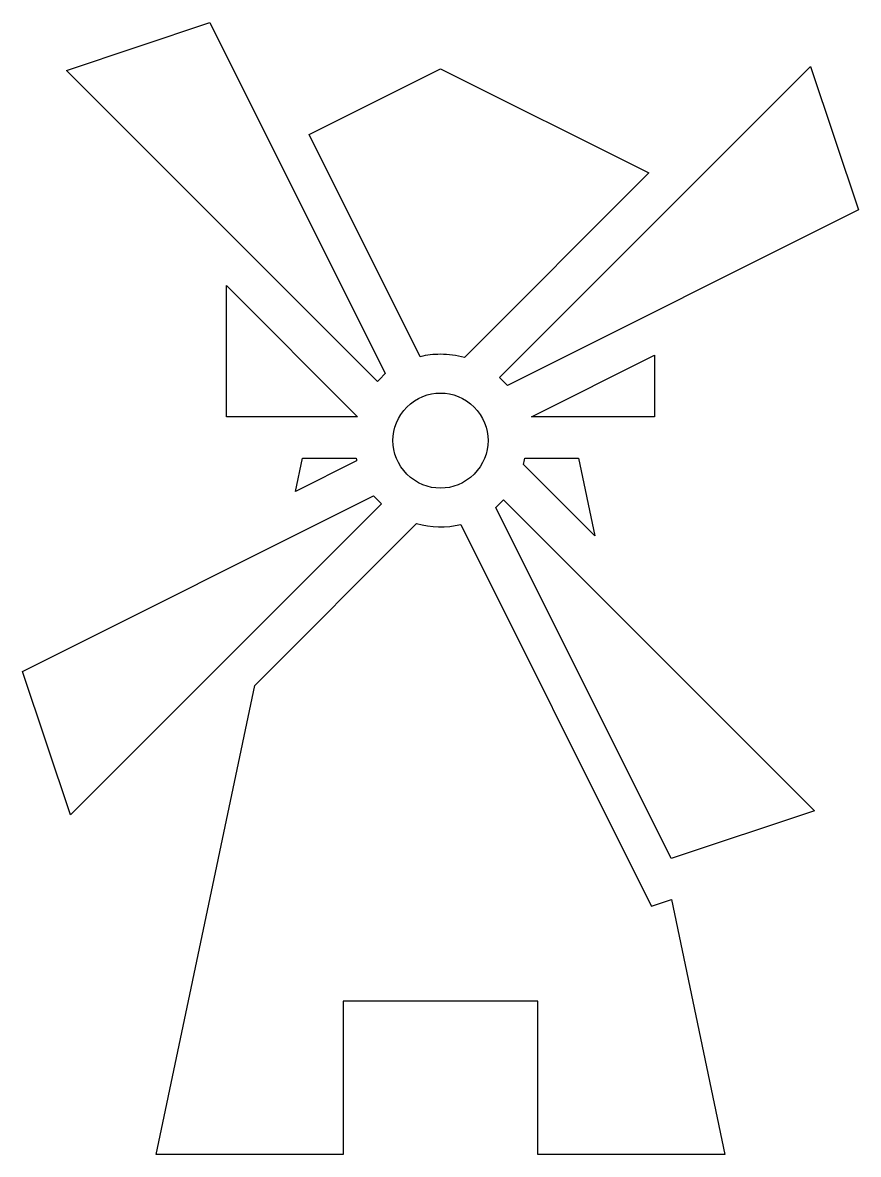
# Model space of a CAD drawing. Header units: centimetres. Extents: x -7.2 to 7.2, y -9.7 to 9.9.
import ezdxf

# ---------------------------------------------------------------- set-up
doc = ezdxf.new("R2010")
doc.units = ezdxf.units.CM
doc.header["$MEASUREMENT"] = 0
doc.layers.add('Layer 1', color=7, linetype='Continuous')

msp = doc.modelspace()

# ---------------------------------------------------------------- linework, layer by layer
at = {"layer": 'Layer 1'}
for points, knots in [([(-3.99803, 9.8673), (-3.99803, 9.8673), (-6.48333, 9.03845), (-6.48333, 9.03845), (-6.48333, 9.03845), (-6.48333, 9.03845), (-1.09371, 3.64879), (-1.09371, 3.64879), (-1.09371, 3.64879), (-1.09371, 3.64879), (-1.05816, 3.68442), (-1.05816, 3.68442), (-1.05816, 3.68442), (-1.05816, 3.68442), (-0.9567, 3.78588), (-0.9567, 3.78588), (-0.9567, 3.78588), (-0.9567, 3.78588), (-3.99803, 9.8673), (-3.99803, 9.8673)], [0, 0, 0, 0, 0.16666667, 0.16666667, 0.16666667, 0.16666667, 0.33333333, 0.33333333, 0.33333333, 0.33333333, 0.5, 0.5, 0.5, 0.5, 0.66666667, 0.66666667, 0.66666667, 0.66666667, 1, 1, 1, 1]), ([(0, 9.06873), (0, 9.06873), (-2.27581, 7.93154), (-2.27581, 7.93154), (-2.27581, 7.93154), (-2.27581, 7.93154), (-0.35055, 4.07975), (-0.35055, 4.07975), (-0.35055, 4.07975), (-0.23556, 4.10707), (-0.11778, 4.12065), (-0.00001, 4.12065), (-0.00001, 4.12065), (0.1394, 4.12065), (0.27889, 4.10096), (0.41378, 4.06263), (0.41378, 4.06263), (0.41378, 4.06263), (3.61327, 7.26212), (3.61327, 7.26212), (3.61327, 7.26212), (3.61327, 7.26212), (0, 9.06873), (0, 9.06873)], [0, 0, 0, 0, 0.14285714, 0.14285714, 0.14285714, 0.14285714, 0.28571429, 0.28571429, 0.28571429, 0.28571429, 0.42857143, 0.42857143, 0.42857143, 0.42857143, 0.57142857, 0.57142857, 0.57142857, 0.57142857, 0.71428571, 0.71428571, 0.71428571, 0.71428571, 1, 1, 1, 1]), ([(6.4135, 9.10828), (6.4135, 9.10828), (1.02384, 3.71867), (1.02384, 3.71867), (1.02384, 3.71867), (1.02384, 3.71867), (1.05816, 3.68443), (1.05816, 3.68443), (1.05816, 3.68443), (1.05816, 3.68443), (1.15962, 3.58297), (1.15962, 3.58297), (1.15962, 3.58297), (1.15962, 3.58297), (7.24235, 6.62429), (7.24235, 6.62429), (7.24235, 6.62429), (7.24235, 6.62429), (6.4135, 9.10828), (6.4135, 9.10828)], [0, 0, 0, 0, 0.16666667, 0.16666667, 0.16666667, 0.16666667, 0.33333333, 0.33333333, 0.33333333, 0.33333333, 0.5, 0.5, 0.5, 0.5, 0.66666667, 0.66666667, 0.66666667, 0.66666667, 1, 1, 1, 1]), ([(-3.71078, 5.31186), (-3.71078, 5.31186), (-3.71078, 3.03609), (-3.71078, 3.03609), (-3.71078, 3.03609), (-3.71078, 3.03609), (-1.43767, 3.03609), (-1.43767, 3.03609), (-1.43767, 3.03609), (-1.43742, 3.03693), (-1.43788, 3.0379), (-1.43767, 3.03875), (-1.43767, 3.03875), (-1.43767, 3.03875), (-3.71078, 5.3119), (-3.71078, 5.3119), (-3.71078, 5.3119), (-3.71078, 5.3119), (-3.71078, 5.31186), (-3.71078, 5.31186)], [0, 0, 0, 0, 0.16666667, 0.16666667, 0.16666667, 0.16666667, 0.33333333, 0.33333333, 0.33333333, 0.33333333, 0.5, 0.5, 0.5, 0.5, 0.66666667, 0.66666667, 0.66666667, 0.66666667, 1, 1, 1, 1]), ([(3.71078, 4.10345), (3.71078, 4.10345), (1.57603, 3.03609), (1.57603, 3.03609), (1.57603, 3.03609), (1.57603, 3.03609), (3.71078, 3.03609), (3.71078, 3.03609), (3.71078, 3.03609), (3.71078, 3.03609), (3.71078, 4.10349), (3.71078, 4.10349), (3.71078, 4.10349), (3.71078, 4.10349), (3.71078, 4.10345), (3.71078, 4.10345)], [0, 0, 0, 0, 0.2, 0.2, 0.2, 0.2, 0.4, 0.4, 0.4, 0.4, 0.6, 0.6, 0.6, 0.6, 1, 1, 1, 1]), ([(0, 3.44985), (-0.20979, 3.44985), (-0.41915, 3.36939), (-0.58107, 3.20738), (-0.58107, 3.20738), (-0.90517, 2.88332), (-0.90517, 2.36782), (-0.58107, 2.0438), (-0.58107, 2.0438), (-0.25709, 1.7197), (0.2571, 1.7197), (0.58108, 2.0438), (0.58108, 2.0438), (0.90518, 2.36778), (0.90518, 2.88328), (0.58108, 3.20734), (0.58108, 3.20734), (0.41915, 3.36935), (0.20979, 3.44981), (0.00001, 3.44981), (0.00001, 3.44981), (0.00001, 3.44981), (0, 3.44985), (0, 3.44985)], [0, 0, 0, 0, 0.14285714, 0.14285714, 0.14285714, 0.14285714, 0.28571429, 0.28571429, 0.28571429, 0.28571429, 0.42857143, 0.42857143, 0.42857143, 0.42857143, 0.57142857, 0.57142857, 0.57142857, 0.57142857, 0.71428571, 0.71428571, 0.71428571, 0.71428571, 1, 1, 1, 1]), ([(-2.39042, 2.31924), (-2.39042, 2.31924), (-2.51165, 1.74601), (-2.51165, 1.74601), (-2.51165, 1.74601), (-2.51165, 1.74601), (-1.45349, 2.27577), (-1.45349, 2.27577), (-1.45349, 2.27577), (-1.45686, 2.29032), (-1.45965, 2.30453), (-1.46268, 2.3192), (-1.46268, 2.3192), (-1.46268, 2.3192), (-2.39038, 2.3192), (-2.39038, 2.3192), (-2.39038, 2.3192), (-2.39038, 2.3192), (-2.39042, 2.31924), (-2.39042, 2.31924)], [0, 0, 0, 0, 0.16666667, 0.16666667, 0.16666667, 0.16666667, 0.33333333, 0.33333333, 0.33333333, 0.33333333, 0.5, 0.5, 0.5, 0.5, 0.66666667, 0.66666667, 0.66666667, 0.66666667, 1, 1, 1, 1]), ([(1.46268, 2.31924), (1.45526, 2.28314), (1.44779, 2.24671), (1.43767, 2.21116), (1.43767, 2.21116), (1.43767, 2.21116), (2.6737, 0.97513), (2.6737, 0.97513), (2.6737, 0.97513), (2.6737, 0.97513), (2.39033, 2.31923), (2.39033, 2.31923), (2.39033, 2.31923), (2.39033, 2.31923), (1.46281, 2.31924), (1.46281, 2.31924), (1.46281, 2.31924), (1.46281, 2.31924), (1.46268, 2.31924), (1.46268, 2.31924)], [0, 0, 0, 0, 0.16666667, 0.16666667, 0.16666667, 0.16666667, 0.33333333, 0.33333333, 0.33333333, 0.33333333, 0.5, 0.5, 0.5, 0.5, 0.66666667, 0.66666667, 0.66666667, 0.66666667, 1, 1, 1, 1]), ([(-1.15962, 1.6669), (-1.15962, 1.6669), (-7.24235, -1.37307), (-7.24235, -1.37307), (-7.24235, -1.37307), (-7.24235, -1.37307), (-6.4135, -3.85832), (-6.4135, -3.85832), (-6.4135, -3.85832), (-6.4135, -3.85832), (-1.02384, 1.53125), (-1.02384, 1.53125), (-1.02384, 1.53125), (-1.02384, 1.53125), (-1.05816, 1.5668), (-1.05816, 1.5668), (-1.05816, 1.5668), (-1.05816, 1.5668), (-1.15962, 1.66695), (-1.15962, 1.66695), (-1.15962, 1.66695), (-1.15962, 1.66695), (-1.15962, 1.6669), (-1.15962, 1.6669)], [0, 0, 0, 0, 0.14285714, 0.14285714, 0.14285714, 0.14285714, 0.28571429, 0.28571429, 0.28571429, 0.28571429, 0.42857143, 0.42857143, 0.42857143, 0.42857143, 0.57142857, 0.57142857, 0.57142857, 0.57142857, 0.71428571, 0.71428571, 0.71428571, 0.71428571, 1, 1, 1, 1]), ([(1.09375, 1.60112), (1.09375, 1.60112), (1.05816, 1.5668), (1.05816, 1.5668), (1.05816, 1.5668), (1.05816, 1.5668), (0.95801, 1.46534), (0.95801, 1.46534), (0.95801, 1.46534), (0.95801, 1.46534), (3.99795, -4.61739), (3.99795, -4.61739), (3.99795, -4.61739), (3.99795, -4.61739), (6.48325, -3.78854), (6.48325, -3.78854), (6.48325, -3.78854), (6.48325, -3.78854), (1.09371, 1.60112), (1.09371, 1.60112), (1.09371, 1.60112), (1.09371, 1.60112), (1.09375, 1.60112), (1.09375, 1.60112)], [0, 0, 0, 0, 0.14285714, 0.14285714, 0.14285714, 0.14285714, 0.28571429, 0.28571429, 0.28571429, 0.28571429, 0.42857143, 0.42857143, 0.42857143, 0.42857143, 0.57142857, 0.57142857, 0.57142857, 0.57142857, 0.71428571, 0.71428571, 0.71428571, 0.71428571, 1, 1, 1, 1]), ([(-0.41375, 1.18728), (-0.41375, 1.18728), (-3.21927, -1.61815), (-3.21927, -1.61815), (-3.21927, -1.61815), (-3.21927, -1.61815), (-4.92969, -9.7408), (-4.92969, -9.7408), (-4.92969, -9.7408), (-4.92969, -9.7408), (-1.68672, -9.7408), (-1.68672, -9.7408), (-1.68672, -9.7408), (-1.68672, -9.7408), (-1.68672, -7.08422), (-1.68672, -7.08422), (-1.68672, -7.08422), (-1.68672, -7.08422), (1.68672, -7.08422), (1.68672, -7.08422), (1.68672, -7.08422), (1.68672, -7.08422), (1.68672, -9.7408), (1.68672, -9.7408), (1.68672, -9.7408), (1.68672, -9.7408), (4.92969, -9.7408), (4.92969, -9.7408), (4.92969, -9.7408), (4.92969, -9.7408), (4.00073, -5.32632), (4.00073, -5.32632), (4.00073, -5.32632), (4.00073, -5.32632), (3.93347, -5.34875), (3.93347, -5.34875), (3.93347, -5.34875), (3.93347, -5.34875), (3.65685, -5.44236), (3.65685, -5.44236), (3.65685, -5.44236), (3.65685, -5.44236), (3.52503, -5.18008), (3.52503, -5.18008), (3.52503, -5.18008), (3.52503, -5.18008), (0.35063, 1.17147), (0.35063, 1.17147), (0.35063, 1.17147), (0.09948, 1.11176), (-0.16496, 1.11657), (-0.41375, 1.18733), (-0.41375, 1.18733), (-0.41375, 1.18733), (-0.41375, 1.18728), (-0.41375, 1.18728)], [0, 0, 0, 0, 0.06666667, 0.06666667, 0.06666667, 0.06666667, 0.13333333, 0.13333333, 0.13333333, 0.13333333, 0.2, 0.2, 0.2, 0.2, 0.26666667, 0.26666667, 0.26666667, 0.26666667, 0.33333333, 0.33333333, 0.33333333, 0.33333333, 0.4, 0.4, 0.4, 0.4, 0.46666667, 0.46666667, 0.46666667, 0.46666667, 0.53333333, 0.53333333, 0.53333333, 0.53333333, 0.6, 0.6, 0.6, 0.6, 0.66666667, 0.66666667, 0.66666667, 0.66666667, 0.73333333, 0.73333333, 0.73333333, 0.73333333, 0.8, 0.8, 0.8, 0.8, 0.86666667, 0.86666667, 0.86666667, 0.86666667, 1, 1, 1, 1])]:
    msp.add_open_spline(points, degree=3, knots=knots, dxfattribs=at)

doc.saveas('drawing.dxf')
